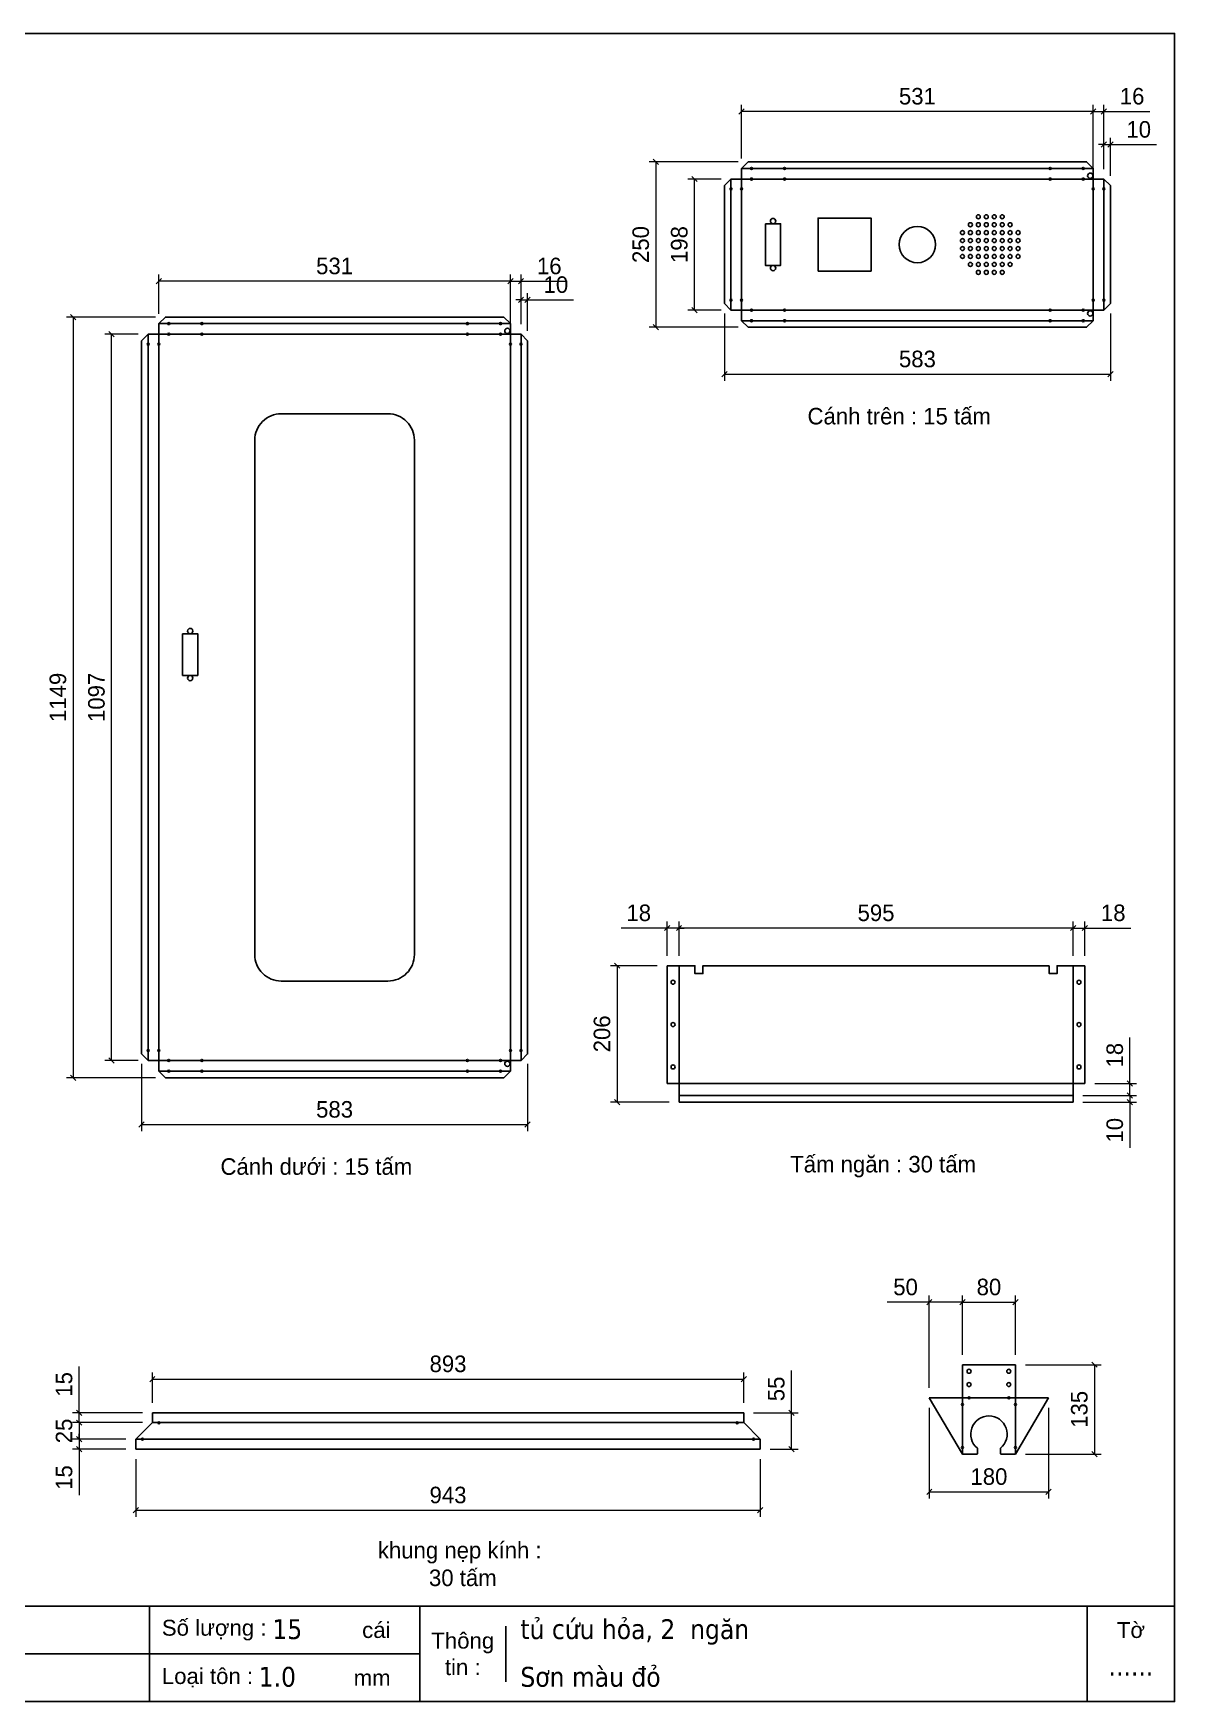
# Model space of a CAD drawing. Header units: millimetres. Extents: x 0 to 3564, y 0 to 2520.
# Drawn here: x 1841 to 3564, y 0 to 2520 of the extents above; entities that cross this region are included whole.
import ezdxf
from ezdxf.enums import TextEntityAlignment as Align

# ---------------------------------------------------------------- set-up
doc = ezdxf.new("R2010")
doc.units = ezdxf.units.MM
doc.layers.add('CNC', color=7, linetype='Continuous')
doc.layers.add('DIM', color=253, linetype='Continuous')
doc.styles.add('Arial', font='arial.ttf')
doc.styles.add('Tahoma (Input Text)', font='tahoma.ttf')
doc.dimstyles.new('Dim-25', dxfattribs={"dimtxt": 25, "dimasz": 8, "dimexe": 10, "dimexo": 15, "dimgap": 10, "dimtad": 1, "dimdec": 0, "dimtxsty": 'Standard', "dimblk": 'OBLIQUE', "dimcen": 10, "dimclrd": 5, "dimclre": 5, "dimclrt": 3, "dimazin": 3, "dimtfac": 1, "dimtdec": 0, "dimtmove": 0, "dimatfit": 3, "dimldrblk": 'OBLIQUE', "dimlwd": 9, "dimlwe": 9})

# ---------------------------------------------------------------- blocks, each defined once
blk = doc.blocks.new('*D34')
at = {"color": 0, "linetype": 'ByBlock', "lineweight": -2}
for p, q in [((2008, 875.7), (2000, 867.7)), ((2583, 867.7), (2591, 875.7))]:
    blk.add_line(p, q, dxfattribs=at)
at = {"layer": 'Defpoints', "color": 0, "transparency": 16777216}
for p in [(2004, 978.5), (2587, 978.5), (2587, 871.7)]:
    blk.add_point(p, dxfattribs=at)
at = {"layer": 'DIM', "color": 5, "lineweight": 9, "transparency": 16777216}
for p, q in [((2004, 963.5), (2004, 861.7)), ((2587, 963.5), (2587, 861.7)), ((2004, 871.7), (2587, 871.7))]:
    blk.add_line(p, q, dxfattribs=at)
at = {"layer": 'DIM', "color": 3, "transparency": 16777216, "insert": (2295.5, 894.5), "char_height": 25, "attachment_point": 5}
blk.add_mtext('583', dxfattribs=at)
blk = doc.blocks.new('_Oblique')
at = {"color": 0, "linetype": 'ByBlock', "lineweight": -2}
blk.add_line((-0.5, -0.5), (0.5, 0.5), dxfattribs=at)
blk = doc.blocks.new('f3daunguoc')
at = {"layer": 'CNC', "color": 2, "lineweight": -3}
blk.add_circle((0, 0), 1.5, dxfattribs=at)
blk = doc.blocks.new('*D35')
at = {"color": 0, "linetype": 'ByBlock', "lineweight": -2}
for p, q in [((2573, 2113.6), (2581, 2121.6)), ((2591, 2121.6), (2583, 2113.6))]:
    blk.add_line(p, q, dxfattribs=at)
at = {"layer": 'Defpoints', "color": 0, "transparency": 16777216}
for p in [(2587, 2117.6), (2577, 2065.5), (2587, 2055.5)]:
    blk.add_point(p, dxfattribs=at)
at = {"layer": 'DIM', "color": 5, "lineweight": 9, "transparency": 16777216}
for p, q in [((2577, 2117.6), (2569, 2117.6)), ((2577, 2080.5), (2577, 2127.6)), ((2577, 2117.6), (2587, 2117.6)), ((2587, 2070.5), (2587, 2127.6)), ((2587, 2117.6), (2656.4, 2117.6))]:
    blk.add_line(p, q, dxfattribs=at)
at = {"layer": 'DIM', "color": 3, "transparency": 16777216, "insert": (2629.7, 2140.3), "char_height": 25, "attachment_point": 5}
blk.add_mtext('10', dxfattribs=at)
blk = doc.blocks.new('*D36')
at = {"color": 0, "linetype": 'ByBlock', "lineweight": -2}
for p, q in [((2557, 2141.7), (2565, 2149.7)), ((2581, 2149.7), (2573, 2141.7))]:
    blk.add_line(p, q, dxfattribs=at)
at = {"layer": 'Defpoints', "color": 0, "transparency": 16777216}
for p in [(2577, 2145.7), (2561, 2065.5), (2577, 2065.5)]:
    blk.add_point(p, dxfattribs=at)
at = {"layer": 'DIM', "color": 5, "lineweight": 9, "transparency": 16777216}
for p, q in [((2561, 2145.7), (2553, 2145.7)), ((2561, 2080.5), (2561, 2155.7)), ((2561, 2145.7), (2577, 2145.7)), ((2577, 2080.5), (2577, 2155.7)), ((2577, 2145.7), (2646.5, 2145.7))]:
    blk.add_line(p, q, dxfattribs=at)
at = {"layer": 'DIM', "color": 3, "transparency": 16777216, "insert": (2619.7, 2168.5), "char_height": 25, "attachment_point": 5}
blk.add_mtext('16', dxfattribs=at)
blk = doc.blocks.new('*D37')
at = {"color": 0, "linetype": 'ByBlock', "lineweight": -2}
for p, q in [((2034, 2149.7), (2026, 2141.7)), ((2557, 2141.7), (2565, 2149.7))]:
    blk.add_line(p, q, dxfattribs=at)
at = {"layer": 'Defpoints', "color": 0, "transparency": 16777216}
for p in [(2030, 2145.7), (2030, 2081.5), (2561, 2081.5)]:
    blk.add_point(p, dxfattribs=at)
at = {"layer": 'DIM', "color": 5, "lineweight": 9, "transparency": 16777216}
for p, q in [((2030, 2096.5), (2030, 2155.7)), ((2561, 2145.7), (2030, 2145.7)), ((2561, 2096.5), (2561, 2155.7))]:
    blk.add_line(p, q, dxfattribs=at)
at = {"layer": 'DIM', "color": 3, "transparency": 16777216, "insert": (2295.5, 2168.5), "char_height": 25, "attachment_point": 5}
blk.add_mtext('531', dxfattribs=at)
blk = doc.blocks.new('*D38')
at = {"color": 0, "linetype": 'ByBlock', "lineweight": -2}
for p, q in [((1904.6, 2087.5), (1896.6, 2095.5)), ((1896.6, 946.5), (1904.6, 938.5))]:
    blk.add_line(p, q, dxfattribs=at)
at = {"layer": 'Defpoints', "color": 0, "transparency": 16777216}
for p in [(2040, 2091.5), (1900.6, 942.5), (2040, 942.5)]:
    blk.add_point(p, dxfattribs=at)
at = {"layer": 'DIM', "color": 5, "lineweight": 9, "transparency": 16777216}
for p, q in [((2025, 2091.5), (1890.6, 2091.5)), ((1900.6, 2091.5), (1900.6, 942.5)), ((2025, 942.5), (1890.6, 942.5))]:
    blk.add_line(p, q, dxfattribs=at)
at = {"layer": 'DIM', "color": 3, "transparency": 16777216, "insert": (1877.8, 1517), "char_height": 25, "attachment_point": 5, "rotation": 90}
blk.add_mtext('1149', dxfattribs=at)
blk = doc.blocks.new('*D39')
at = {"color": 0, "linetype": 'ByBlock', "lineweight": -2}
for p, q in [((1962.8, 2061.5), (1954.8, 2069.5)), ((1954.8, 972.5), (1962.8, 964.5))]:
    blk.add_line(p, q, dxfattribs=at)
at = {"layer": 'Defpoints', "color": 0, "transparency": 16777216}
for p in [(1958.8, 2065.5), (2014, 2065.5), (2014, 968.5)]:
    blk.add_point(p, dxfattribs=at)
at = {"layer": 'DIM', "color": 5, "lineweight": 9, "transparency": 16777216}
for p, q in [((1999, 2065.5), (1948.8, 2065.5)), ((1958.8, 968.5), (1958.8, 2065.5)), ((1999, 968.5), (1948.8, 968.5))]:
    blk.add_line(p, q, dxfattribs=at)
at = {"layer": 'DIM', "color": 3, "transparency": 16777216, "insert": (1936, 1517), "char_height": 25, "attachment_point": 5, "rotation": 90}
blk.add_mtext('1097', dxfattribs=at)
blk = doc.blocks.new('*D40')
at = {"color": 0, "linetype": 'ByBlock', "lineweight": -2}
for p, q in [((2888.1, 2009.2), (2880.1, 2001.2)), ((3463.1, 2001.2), (3471.1, 2009.2))]:
    blk.add_line(p, q, dxfattribs=at)
at = {"layer": 'Defpoints', "color": 0, "transparency": 16777216}
for p in [(2884.1, 2112), (3467.1, 2112), (3467.1, 2005.2)]:
    blk.add_point(p, dxfattribs=at)
at = {"layer": 'DIM', "color": 5, "lineweight": 9, "transparency": 16777216}
for p, q in [((2884.1, 2097), (2884.1, 1995.2)), ((3467.1, 2097), (3467.1, 1995.2)), ((2884.1, 2005.2), (3467.1, 2005.2))]:
    blk.add_line(p, q, dxfattribs=at)
at = {"layer": 'DIM', "color": 3, "transparency": 16777216, "insert": (3175.6, 2028), "char_height": 25, "attachment_point": 5}
blk.add_mtext('583', dxfattribs=at)
blk = doc.blocks.new('*D41')
at = {"color": 0, "linetype": 'ByBlock', "lineweight": -2}
for p, q in [((3453.1, 2348.1), (3461.1, 2356.1)), ((3471.1, 2356.1), (3463.1, 2348.1))]:
    blk.add_line(p, q, dxfattribs=at)
at = {"layer": 'Defpoints', "color": 0, "transparency": 16777216}
for p in [(3467.1, 2352.1), (3457.1, 2300), (3467.1, 2290)]:
    blk.add_point(p, dxfattribs=at)
at = {"layer": 'DIM', "color": 5, "lineweight": 9, "transparency": 16777216}
for p, q in [((3457.1, 2352.1), (3449.1, 2352.1)), ((3457.1, 2315), (3457.1, 2362.1)), ((3457.1, 2352.1), (3467.1, 2352.1)), ((3467.1, 2305), (3467.1, 2362.1)), ((3467.1, 2352.1), (3536.5, 2352.1))]:
    blk.add_line(p, q, dxfattribs=at)
at = {"layer": 'DIM', "color": 3, "transparency": 16777216, "insert": (3509.8, 2374.8), "char_height": 25, "attachment_point": 5}
blk.add_mtext('10', dxfattribs=at)
blk = doc.blocks.new('*D42')
at = {"color": 0, "linetype": 'ByBlock', "lineweight": -2}
for p, q in [((3437.1, 2398.1), (3445.1, 2406.1)), ((3461.1, 2406.1), (3453.1, 2398.1))]:
    blk.add_line(p, q, dxfattribs=at)
at = {"layer": 'Defpoints', "color": 0, "transparency": 16777216}
for p in [(3457.1, 2402.1), (3441.1, 2300), (3457.1, 2300)]:
    blk.add_point(p, dxfattribs=at)
at = {"layer": 'DIM', "color": 5, "lineweight": 9, "transparency": 16777216}
for p, q in [((3441.1, 2402.1), (3433.1, 2402.1)), ((3441.1, 2315), (3441.1, 2412.1)), ((3441.1, 2402.1), (3457.1, 2402.1)), ((3457.1, 2315), (3457.1, 2412.1)), ((3457.1, 2402.1), (3526.5, 2402.1))]:
    blk.add_line(p, q, dxfattribs=at)
at = {"layer": 'DIM', "color": 3, "transparency": 16777216, "insert": (3499.8, 2424.9), "char_height": 25, "attachment_point": 5}
blk.add_mtext('16', dxfattribs=at)
blk = doc.blocks.new('*D43')
at = {"color": 0, "linetype": 'ByBlock', "lineweight": -2}
for p, q in [((2914.1, 2406.1), (2906.1, 2398.1)), ((3437.1, 2398.1), (3445.1, 2406.1))]:
    blk.add_line(p, q, dxfattribs=at)
at = {"layer": 'Defpoints', "color": 0, "transparency": 16777216}
for p in [(2910.1, 2402.1), (2910.1, 2316), (3441.1, 2316)]:
    blk.add_point(p, dxfattribs=at)
at = {"layer": 'DIM', "color": 5, "lineweight": 9, "transparency": 16777216}
for p, q in [((2910.1, 2331), (2910.1, 2412.1)), ((3441.1, 2402.1), (2910.1, 2402.1)), ((3441.1, 2331), (3441.1, 2412.1))]:
    blk.add_line(p, q, dxfattribs=at)
at = {"layer": 'DIM', "color": 3, "transparency": 16777216, "insert": (3175.6, 2424.9), "char_height": 25, "attachment_point": 5}
blk.add_mtext('531', dxfattribs=at)
blk = doc.blocks.new('*D44')
at = {"color": 0, "linetype": 'ByBlock', "lineweight": -2}
for p, q in [((2784.7, 2322), (2776.7, 2330)), ((2776.7, 2080), (2784.7, 2072))]:
    blk.add_line(p, q, dxfattribs=at)
at = {"layer": 'Defpoints', "color": 0, "transparency": 16777216}
for p in [(2920.1, 2326), (2780.7, 2076), (2920.1, 2076)]:
    blk.add_point(p, dxfattribs=at)
at = {"layer": 'DIM', "color": 5, "lineweight": 9, "transparency": 16777216}
for p, q in [((2905.1, 2326), (2770.7, 2326)), ((2780.7, 2326), (2780.7, 2076)), ((2905.1, 2076), (2770.7, 2076))]:
    blk.add_line(p, q, dxfattribs=at)
at = {"layer": 'DIM', "color": 3, "transparency": 16777216, "insert": (2757.9, 2201), "char_height": 25, "attachment_point": 5, "rotation": 90}
blk.add_mtext('250', dxfattribs=at)
blk = doc.blocks.new('*D45')
at = {"color": 0, "linetype": 'ByBlock', "lineweight": -2}
for p, q in [((2842.8, 2296), (2834.8, 2304)), ((2834.8, 2106), (2842.8, 2098))]:
    blk.add_line(p, q, dxfattribs=at)
at = {"layer": 'Defpoints', "color": 0, "transparency": 16777216}
for p in [(2838.8, 2300), (2894.1, 2300), (2894.1, 2102)]:
    blk.add_point(p, dxfattribs=at)
at = {"layer": 'DIM', "color": 5, "lineweight": 9, "transparency": 16777216}
for p, q in [((2879.1, 2300), (2828.8, 2300)), ((2838.8, 2102), (2838.8, 2300)), ((2879.1, 2102), (2828.8, 2102))]:
    blk.add_line(p, q, dxfattribs=at)
at = {"layer": 'DIM', "color": 3, "transparency": 16777216, "insert": (2816.1, 2201), "char_height": 25, "attachment_point": 5, "rotation": 90}
blk.add_mtext('198', dxfattribs=at)
blk = doc.blocks.new('*D49')
at = {"color": 0, "linetype": 'ByBlock', "lineweight": -2}
for p, q in [((1905.9, 400.4), (1913.9, 392.4)), ((1913.9, 377.4), (1905.9, 385.4))]:
    blk.add_line(p, q, dxfattribs=at)
at = {"layer": 'Defpoints', "color": 0, "transparency": 16777216}
for p in [(1909.9, 381.4), (1995.3, 396.4), (1995.3, 381.4)]:
    blk.add_point(p, dxfattribs=at)
at = {"layer": 'DIM', "color": 5, "lineweight": 9, "transparency": 16777216}
for p, q in [((1909.9, 396.4), (1909.9, 404.4)), ((1980.3, 396.4), (1899.9, 396.4)), ((1980.3, 381.4), (1899.9, 381.4)), ((1909.9, 396.4), (1909.9, 381.4)), ((1909.9, 381.4), (1909.9, 311.7))]:
    blk.add_line(p, q, dxfattribs=at)
at = {"layer": 'DIM', "color": 3, "transparency": 16777216, "insert": (1887.1, 338.5), "char_height": 25, "attachment_point": 5, "rotation": 90}
blk.add_mtext('15', dxfattribs=at)
blk = doc.blocks.new('*D50')
at = {"color": 0, "linetype": 'ByBlock', "lineweight": -2}
for p, q in [((1913.9, 417.4), (1905.9, 425.4)), ((1905.9, 400.4), (1913.9, 392.4))]:
    blk.add_line(p, q, dxfattribs=at)
at = {"layer": 'Defpoints', "color": 0, "transparency": 16777216}
for p in [(2020.3, 421.4), (1909.9, 396.4), (1995.3, 396.4)]:
    blk.add_point(p, dxfattribs=at)
at = {"layer": 'DIM', "color": 5, "lineweight": 9, "transparency": 16777216}
for p, q in [((2005.3, 421.4), (1899.9, 421.4)), ((1909.9, 421.4), (1909.9, 396.4)), ((1980.3, 396.4), (1899.9, 396.4))]:
    blk.add_line(p, q, dxfattribs=at)
at = {"layer": 'DIM', "color": 3, "transparency": 16777216, "insert": (1887.1, 408.9), "char_height": 25, "attachment_point": 5, "rotation": 90}
blk.add_mtext('25', dxfattribs=at)
blk = doc.blocks.new('*D51')
at = {"color": 0, "linetype": 'ByBlock', "lineweight": -2}
for p, q in [((1905.9, 440.4), (1913.9, 432.4)), ((1913.9, 417.4), (1905.9, 425.4))]:
    blk.add_line(p, q, dxfattribs=at)
at = {"layer": 'Defpoints', "color": 0, "transparency": 16777216}
for p in [(1909.9, 436.4), (2020.3, 436.4), (2020.3, 421.4)]:
    blk.add_point(p, dxfattribs=at)
at = {"layer": 'DIM', "color": 5, "lineweight": 9, "transparency": 16777216}
for p, q in [((1909.9, 436.4), (1909.9, 506)), ((2005.3, 436.4), (1899.9, 436.4)), ((1909.9, 421.4), (1909.9, 436.4)), ((2005.3, 421.4), (1899.9, 421.4)), ((1909.9, 421.4), (1909.9, 413.4))]:
    blk.add_line(p, q, dxfattribs=at)
at = {"layer": 'DIM', "color": 3, "transparency": 16777216, "insert": (1887.1, 479.2), "char_height": 25, "attachment_point": 5, "rotation": 90}
blk.add_mtext('15', dxfattribs=at)
blk = doc.blocks.new('*D52')
at = {"color": 0, "linetype": 'ByBlock', "lineweight": -2}
for p, q in [((1999.3, 293.2), (1991.3, 285.2)), ((2934.3, 285.2), (2942.3, 293.2))]:
    blk.add_line(p, q, dxfattribs=at)
at = {"layer": 'Defpoints', "color": 0, "transparency": 16777216}
for p in [(1995.3, 381.4), (2938.3, 381.4), (2938.3, 289.2)]:
    blk.add_point(p, dxfattribs=at)
at = {"layer": 'DIM', "color": 5, "lineweight": 9, "transparency": 16777216}
for p, q in [((1995.3, 366.4), (1995.3, 279.2)), ((2938.3, 366.4), (2938.3, 279.2)), ((1995.3, 289.2), (2938.3, 289.2))]:
    blk.add_line(p, q, dxfattribs=at)
at = {"layer": 'DIM', "color": 3, "transparency": 16777216, "insert": (2466.8, 312), "char_height": 25, "attachment_point": 5}
blk.add_mtext('943', dxfattribs=at)
blk = doc.blocks.new('*D54')
at = {"color": 0, "linetype": 'ByBlock', "lineweight": -2}
for p, q in [((2989.3, 432.4), (2981.3, 440.4)), ((2981.3, 385.4), (2989.3, 377.4))]:
    blk.add_line(p, q, dxfattribs=at)
at = {"layer": 'Defpoints', "color": 0, "transparency": 16777216}
for p in [(2913.3, 436.4), (2985.3, 436.4), (2938.3, 381.4)]:
    blk.add_point(p, dxfattribs=at)
at = {"layer": 'DIM', "color": 5, "lineweight": 9, "transparency": 16777216}
for p, q in [((2985.3, 436.4), (2985.3, 500.4)), ((2928.3, 436.4), (2995.3, 436.4)), ((2985.3, 381.4), (2985.3, 436.4)), ((2953.3, 381.4), (2995.3, 381.4))]:
    blk.add_line(p, q, dxfattribs=at)
at = {"layer": 'DIM', "color": 3, "transparency": 16777216, "insert": (2962.5, 472.4), "char_height": 25, "attachment_point": 5, "rotation": 90}
blk.add_mtext('55', dxfattribs=at)
blk = doc.blocks.new('*D60')
at = {"color": 0, "linetype": 'ByBlock', "lineweight": -2}
for p, q in [((3247.6, 607.5), (3239.6, 599.5)), ((3319.6, 599.5), (3327.6, 607.5))]:
    blk.add_line(p, q, dxfattribs=at)
at = {"layer": 'Defpoints', "color": 0, "transparency": 16777216}
for p in [(3323.6, 603.5), (3243.6, 509), (3323.6, 509)]:
    blk.add_point(p, dxfattribs=at)
at = {"layer": 'DIM', "color": 5, "lineweight": 9, "transparency": 16777216}
for p, q in [((3243.6, 524), (3243.6, 613.5)), ((3323.6, 524), (3323.6, 613.5)), ((3243.6, 603.5), (3323.6, 603.5))]:
    blk.add_line(p, q, dxfattribs=at)
at = {"layer": 'DIM', "color": 3, "transparency": 16777216, "insert": (3283.6, 626.2), "char_height": 25, "attachment_point": 5}
blk.add_mtext('80', dxfattribs=at)
blk = doc.blocks.new('*D61')
at = {"color": 0, "linetype": 'ByBlock', "lineweight": -2}
for p, q in [((3446.9, 505), (3438.9, 513)), ((3438.9, 378), (3446.9, 370))]:
    blk.add_line(p, q, dxfattribs=at)
at = {"layer": 'Defpoints', "color": 0, "transparency": 16777216}
for p in [(3323.6, 509), (3323.6, 374), (3442.9, 374)]:
    blk.add_point(p, dxfattribs=at)
at = {"layer": 'DIM', "color": 5, "lineweight": 9, "transparency": 16777216}
for p, q in [((3338.6, 509), (3452.9, 509)), ((3442.9, 509), (3442.9, 374)), ((3338.6, 374), (3452.9, 374))]:
    blk.add_line(p, q, dxfattribs=at)
at = {"layer": 'DIM', "color": 3, "transparency": 16777216, "insert": (3420.2, 441.5), "char_height": 25, "attachment_point": 5, "rotation": 90}
blk.add_mtext('135', dxfattribs=at)
blk = doc.blocks.new('*D62')
at = {"color": 0, "linetype": 'ByBlock', "lineweight": -2}
for p, q in [((3197.6, 607.5), (3189.6, 599.5)), ((3239.6, 599.5), (3247.6, 607.5))]:
    blk.add_line(p, q, dxfattribs=at)
at = {"layer": 'Defpoints', "color": 0, "transparency": 16777216}
for p in [(3193.6, 603.5), (3243.6, 509), (3193.6, 459)]:
    blk.add_point(p, dxfattribs=at)
at = {"layer": 'DIM', "color": 5, "lineweight": 9, "transparency": 16777216}
for p, q in [((3193.6, 474), (3193.6, 613.5)), ((3243.6, 524), (3243.6, 613.5)), ((3193.6, 603.5), (3129.9, 603.5)), ((3243.6, 603.5), (3193.6, 603.5))]:
    blk.add_line(p, q, dxfattribs=at)
at = {"layer": 'DIM', "color": 3, "transparency": 16777216, "insert": (3157.7, 626.2), "char_height": 25, "attachment_point": 5}
blk.add_mtext('50', dxfattribs=at)
blk = doc.blocks.new('*D63')
at = {"color": 0, "linetype": 'ByBlock', "lineweight": -2}
for p, q in [((3197.6, 321), (3189.6, 313)), ((3369.6, 313), (3377.6, 321))]:
    blk.add_line(p, q, dxfattribs=at)
at = {"layer": 'Defpoints', "color": 0, "transparency": 16777216}
for p in [(3193.6, 459), (3373.6, 459), (3373.6, 317)]:
    blk.add_point(p, dxfattribs=at)
at = {"layer": 'DIM', "color": 5, "lineweight": 9, "transparency": 16777216}
for p, q in [((3193.6, 444), (3193.6, 307)), ((3373.6, 444), (3373.6, 307)), ((3193.6, 317), (3373.6, 317))]:
    blk.add_line(p, q, dxfattribs=at)
at = {"layer": 'DIM', "color": 3, "transparency": 16777216, "insert": (3283.6, 339.8), "char_height": 25, "attachment_point": 5}
blk.add_mtext('180', dxfattribs=at)
blk = doc.blocks.new('*D64')
at = {"color": 0, "linetype": 'ByBlock', "lineweight": -2}
for p, q in [((3406.6, 1164.6), (3414.6, 1172.6)), ((3432.6, 1172.6), (3424.6, 1164.6))]:
    blk.add_line(p, q, dxfattribs=at)
at = {"layer": 'Defpoints', "color": 0, "transparency": 16777216}
for p in [(3428.6, 1168.6), (3410.6, 1111.7), (3428.6, 1111.7)]:
    blk.add_point(p, dxfattribs=at)
at = {"layer": 'DIM', "color": 5, "lineweight": 9, "transparency": 16777216}
for p, q in [((3410.6, 1168.6), (3402.6, 1168.6)), ((3410.6, 1126.7), (3410.6, 1178.6)), ((3410.6, 1168.6), (3428.6, 1168.6)), ((3428.6, 1126.7), (3428.6, 1178.6)), ((3428.6, 1168.6), (3498.1, 1168.6))]:
    blk.add_line(p, q, dxfattribs=at)
at = {"layer": 'DIM', "color": 3, "transparency": 16777216, "insert": (3471.3, 1191.4), "char_height": 25, "attachment_point": 5}
blk.add_mtext('18', dxfattribs=at)
blk = doc.blocks.new('*D65')
at = {"color": 0, "linetype": 'ByBlock', "lineweight": -2}
for p, q in [((2819.6, 1172.6), (2811.6, 1164.6)), ((3406.6, 1164.6), (3414.6, 1172.6))]:
    blk.add_line(p, q, dxfattribs=at)
at = {"layer": 'Defpoints', "color": 0, "transparency": 16777216}
for p in [(2815.6, 1168.6), (2815.6, 1111.7), (3410.6, 1111.7)]:
    blk.add_point(p, dxfattribs=at)
at = {"layer": 'DIM', "color": 5, "lineweight": 9, "transparency": 16777216}
for p, q in [((2815.6, 1126.7), (2815.6, 1178.6)), ((3410.6, 1168.6), (2815.6, 1168.6)), ((3410.6, 1126.7), (3410.6, 1178.6))]:
    blk.add_line(p, q, dxfattribs=at)
at = {"layer": 'DIM', "color": 3, "transparency": 16777216, "insert": (3113.1, 1191.4), "char_height": 25, "attachment_point": 5}
blk.add_mtext('595', dxfattribs=at)
blk = doc.blocks.new('*D66')
at = {"color": 0, "linetype": 'ByBlock', "lineweight": -2}
for p, q in [((2793.6, 1164.6), (2801.6, 1172.6)), ((2819.6, 1172.6), (2811.6, 1164.6))]:
    blk.add_line(p, q, dxfattribs=at)
at = {"layer": 'Defpoints', "color": 0, "transparency": 16777216}
for p in [(2797.6, 1168.6), (2797.6, 1111.7), (2815.6, 1111.7)]:
    blk.add_point(p, dxfattribs=at)
at = {"layer": 'DIM', "color": 5, "lineweight": 9, "transparency": 16777216}
for p, q in [((2797.6, 1168.6), (2728.1, 1168.6)), ((2797.6, 1126.7), (2797.6, 1178.6)), ((2815.6, 1168.6), (2797.6, 1168.6)), ((2815.6, 1126.7), (2815.6, 1178.6)), ((2815.6, 1168.6), (2823.6, 1168.6))]:
    blk.add_line(p, q, dxfattribs=at)
at = {"layer": 'DIM', "color": 3, "transparency": 16777216, "insert": (2754.8, 1191.4), "char_height": 25, "attachment_point": 5}
blk.add_mtext('18', dxfattribs=at)
blk = doc.blocks.new('*D67')
at = {"color": 0, "linetype": 'ByBlock', "lineweight": -2}
for p, q in [((2726.2, 1107.7), (2718.2, 1115.7)), ((2718.2, 909.7), (2726.2, 901.7))]:
    blk.add_line(p, q, dxfattribs=at)
at = {"layer": 'Defpoints', "color": 0, "transparency": 16777216}
for p in [(2797.6, 1111.7), (2722.2, 905.7), (2815.6, 905.7)]:
    blk.add_point(p, dxfattribs=at)
at = {"layer": 'DIM', "color": 5, "lineweight": 9, "transparency": 16777216}
for p, q in [((2782.6, 1111.7), (2712.2, 1111.7)), ((2722.2, 1111.7), (2722.2, 905.7)), ((2800.6, 905.7), (2712.2, 905.7))]:
    blk.add_line(p, q, dxfattribs=at)
at = {"layer": 'DIM', "color": 3, "transparency": 16777216, "insert": (2699.4, 1008.7), "char_height": 25, "attachment_point": 5, "rotation": 90}
blk.add_mtext('206', dxfattribs=at)
blk = doc.blocks.new('*D68')
at = {"color": 0, "linetype": 'ByBlock', "lineweight": -2}
for p, q in [((3492.4, 919.7), (3500.4, 911.7)), ((3500.4, 901.7), (3492.4, 909.7))]:
    blk.add_line(p, q, dxfattribs=at)
at = {"layer": 'Defpoints', "color": 0, "transparency": 16777216}
for p in [(3410.6, 915.7), (3410.6, 905.7), (3496.4, 905.7)]:
    blk.add_point(p, dxfattribs=at)
at = {"layer": 'DIM', "color": 5, "lineweight": 9, "transparency": 16777216}
for p, q in [((3425.6, 915.7), (3506.4, 915.7)), ((3496.4, 915.7), (3496.4, 923.7)), ((3496.4, 915.7), (3496.4, 905.7)), ((3425.6, 905.7), (3506.4, 905.7)), ((3496.4, 905.7), (3496.4, 836.4))]:
    blk.add_line(p, q, dxfattribs=at)
at = {"layer": 'DIM', "color": 3, "transparency": 16777216, "insert": (3473.7, 863.1), "char_height": 25, "attachment_point": 5, "rotation": 90}
blk.add_mtext('10', dxfattribs=at)
blk = doc.blocks.new('*D69')
at = {"color": 0, "linetype": 'ByBlock', "lineweight": -2}
for p, q in [((3492.4, 937.7), (3500.4, 929.7)), ((3500.4, 911.7), (3492.4, 919.7))]:
    blk.add_line(p, q, dxfattribs=at)
at = {"layer": 'Defpoints', "color": 0, "transparency": 16777216}
for p in [(3428.6, 933.7), (3496.4, 933.7), (3410.6, 915.7)]:
    blk.add_point(p, dxfattribs=at)
at = {"layer": 'DIM', "color": 5, "lineweight": 9, "transparency": 16777216}
for p, q in [((3496.4, 933.7), (3496.4, 1003.3)), ((3443.6, 933.7), (3506.4, 933.7)), ((3496.4, 915.7), (3496.4, 933.7)), ((3425.6, 915.7), (3506.4, 915.7)), ((3496.4, 915.7), (3496.4, 907.7))]:
    blk.add_line(p, q, dxfattribs=at)
at = {"layer": 'DIM', "color": 3, "transparency": 16777216, "insert": (3473.7, 976.5), "char_height": 25, "attachment_point": 5, "rotation": 90}
blk.add_mtext('18', dxfattribs=at)
blk = doc.blocks.new('khungtenAsean2')
at = {"color": 7}
for p, q in [((2970, -1980), (0, -1980)), ((1680, -1980), (1680, -2100)), ((2020, -1980), (2020, -2100)), ((2860, -1980), (2860, -2100)), ((2128.3, -2005), (2128.3, -2075)), ((2020, -2040), (0, -2040))]:
    blk.add_line(p, q, dxfattribs=at)
blk.add_lwpolyline([(0, 0), (2970, 0), (2970, -2100), (0, -2100)], close=True, dxfattribs=at)
at = {"color": 2, "char_height": 20, "style": 'Arial'}
for s, insert, width, attachment_point in [('  Số lượng :', (1680, -2010), 917.634, 4), ('cái', (1947.6, -2010), 917.634, 4), ('Thông\\Ptin :', (2074.2, -2040), 108.311, 5), ('Tờ', (2915, -2010), 110, 5), ('  Loại tôn :', (1680, -2070), 917.634, 4), ('mm', (1936.9, -2070), 917.634, 4)]:
    blk.add_mtext(s, dxfattribs=dict(at, insert=insert, width=width, attachment_point=attachment_point))
at = {"color": 1, "style": 'Tahoma (Input Text)', "flags": 8}
for tag, p in [('#03', (506.6, -2019.3)), ('#01', (137.1, -2021.3)), ('#05', (1106.6, -2021.3)), ('#07', (1834.7, -2021.3)), ('#09', (2146.7, -2021.3)), ('#02', (98.5, -2081.3)), ('#04', (486.1, -2081.3)), ('#06', (1065.3, -2081.3)), ('#08', (1817.4, -2081.3)), ('#10', (2146.7, -2081.3))]:
    blk.add_attdef(tag, p, '', height=25, dxfattribs=at)
blk.add_attdef('#11', text='', height=25, dxfattribs=at).set_placement((2915, -2067.3), align=Align.CENTER)
blk = doc.blocks.new('*D71')
at = {"color": 0, "linetype": 'ByBlock', "lineweight": -2}
for p, q in [((2024.3, 491.3), (2016.3, 483.3)), ((2909.3, 483.3), (2917.3, 491.3))]:
    blk.add_line(p, q, dxfattribs=at)
at = {"layer": 'Defpoints', "color": 0, "transparency": 16777216}
for p in [(2913.3, 487.3), (2020.3, 436.4), (2913.3, 436.4)]:
    blk.add_point(p, dxfattribs=at)
at = {"layer": 'DIM', "color": 5, "lineweight": 9, "transparency": 16777216}
for p, q in [((2020.3, 451.4), (2020.3, 497.3)), ((2020.3, 487.3), (2913.3, 487.3)), ((2913.3, 451.4), (2913.3, 497.3))]:
    blk.add_line(p, q, dxfattribs=at)
at = {"layer": 'DIM', "color": 3, "transparency": 16777216, "insert": (2466.8, 510.1), "char_height": 25, "attachment_point": 5}
blk.add_mtext('893', dxfattribs=at)

msp = doc.modelspace()

# ---------------------------------------------------------------- linework, layer by layer
at = {"color": 7}
for p, q in [((2797.6, 1111.7), (2797.6, 933.7)), ((2797.6, 1111.7), (2815.6, 1111.7)), ((3410.6, 1111.7), (3410.6, 933.7)), ((3410.6, 1111.7), (3428.6, 1111.7)), ((3428.6, 1111.7), (3428.6, 933.7)), ((2797.6, 933.7), (2815.6, 933.7)), ((2815.6, 933.7), (2815.6, 905.7)), ((3410.6, 933.7), (3410.6, 905.7)), ((3410.6, 933.7), (3428.6, 933.7)), ((2815.6, 915.7), (3410.6, 915.7)), ((2815.6, 905.7), (3410.6, 905.7)), ((3243.6, 509), (3323.6, 509)), ((3193.6, 459), (3243.6, 374)), ((3373.6, 459), (3323.6, 374)), ((2020.3, 421.4), (2020.3, 436.4)), ((2913.3, 421.4), (2913.3, 436.4)), ((1995.3, 396.4), (2020.3, 421.4)), ((2913.3, 421.4), (2938.3, 396.4)), ((1995.3, 396.4), (1995.3, 381.4)), ((2938.3, 396.4), (2938.3, 381.4))]:
    msp.add_line(p, q, dxfattribs=at)
for points in [[(3467.1, 2290), (3467.1, 2112), (3457.1, 2102), (3441.1, 2102), (3441.1, 2086), (3431.1, 2076), (2920.1, 2076), (2910.1, 2086), (2910.1, 2102), (2894.1, 2102), (2884.1, 2112), (2884.1, 2290), (2894.1, 2300), (2910.1, 2300), (2910.1, 2316), (2920.1, 2326), (3431.1, 2326), (3441.1, 2316), (3441.1, 2300), (3457.1, 2300), (3467.1, 2290), (3467.1, 2210)], [(2894.1, 2102), (2894.1, 2300)], [(2910.1, 2316), (3441.1, 2316)], [(3441.1, 2290), (3441.1, 2102), (2910.1, 2102), (2910.1, 2300), (3441.1, 2300), (3441.1, 2210)], [(3457.1, 2300), (3457.1, 2210)], [(3457.1, 2290), (3457.1, 2102)], [(2587, 2055.5), (2587, 978.5), (2577, 968.5), (2561, 968.5), (2561, 952.5), (2551, 942.5), (2040, 942.5), (2030, 952.5), (2030, 968.5), (2014, 968.5), (2004, 978.5), (2004, 2055.5), (2014, 2065.5), (2030, 2065.5), (2030, 2081.5), (2040, 2091.5), (2551, 2091.5), (2561, 2081.5), (2561, 2065.5), (2577, 2065.5), (2587, 2055.5), (2587, 1975.5)], [(2030, 2081.5), (2561, 2081.5)], [(3441.1, 2086), (2910.1, 2086)], [(2014, 968.5), (2014, 2065.5)], [(2561, 2055.5), (2561, 968.5), (2030, 968.5), (2030, 2065.5), (2561, 2065.5), (2561, 1975.5)], [(2577, 2065.5), (2577, 1975.5)], [(2577, 2055.5), (2577, 968.5)], [(2561, 952.5), (2030, 952.5)], [(3243.6, 509), (3243.6, 459), (3193.6, 459)], [(3323.6, 509), (3323.6, 459), (3373.6, 459)], [(2020.3, 436.4), (2913.3, 436.4)], [(2020.3, 421.4), (2913.3, 421.4)], [(1995.3, 396.4), (2938.3, 396.4)], [(1995.3, 381.4), (2938.3, 381.4)]]:
    msp.add_lwpolyline(points, dxfattribs=at)
at = {"color": 2}
for points in [[(2946.1, 2232.5), (2969.1, 2232.5), (2969.1, 2169.5), (2946.1, 2169.5)], [(3025.6, 2161), (3105.6, 2161), (3105.6, 2241), (3025.6, 2241)], [(2066, 1613.2), (2089, 1613.2), (2089, 1550.2), (2066, 1550.2)]]:
    msp.add_lwpolyline(points, close=True, dxfattribs=at)
msp.add_lwpolyline([(2215, 1088.5), (2376, 1088.5, 0.414214), (2416, 1128.5), (2416, 1905.5, 0.414214), (2376, 1945.5), (2215, 1945.5, 0.414214), (2175, 1905.5), (2175, 1128.5, 0.414214)], format="xyb", close=True, dxfattribs=at)
at = {"color": 7}
msp.add_lwpolyline([(3374.6, 1111.7), (3374.6, 1099.7), (3386.6, 1099.7), (3386.6, 1111.7), (3410.6, 1111.7), (3410.6, 933.7), (2815.6, 933.7), (2815.6, 1111.7), (2839.6, 1111.7), (2839.6, 1099.7), (2851.6, 1099.7), (2851.6, 1111.7)], close=True, dxfattribs=at)
msp.add_lwpolyline([(3301.1, 382.8), (3301.1, 374.5, 0.414214), (3301.6, 374), (3323.6, 374), (3323.6, 459), (3243.6, 459), (3243.6, 374), (3265.6, 374, 0.414214), (3266.1, 374.5), (3266.1, 382.8)], format="xyb", dxfattribs=at)
at = {"color": 2}
for centre, radius in [((3436.6, 2305), 4), ((3267.6, 2243), 3), ((3279.6, 2243), 3), ((3291.6, 2243), 3), ((3303.6, 2243), 3), ((2957.6, 2236.5), 4), ((3175.6, 2201), 27.5), ((3243.6, 2219), 3), ((3255.6, 2231), 3), ((3255.6, 2219), 3), ((3267.6, 2231), 3), ((3267.6, 2219), 3), ((3279.6, 2231), 3), ((3279.6, 2219), 3), ((3291.6, 2231), 3), ((3291.6, 2219), 3), ((3303.6, 2231), 3), ((3303.6, 2219), 3), ((3315.6, 2231), 3), ((3315.6, 2219), 3), ((3327.6, 2219), 3), ((3243.6, 2207), 3), ((3243.6, 2195), 3), ((3255.6, 2207), 3), ((3255.6, 2195), 3), ((3267.6, 2207), 3), ((3267.6, 2195), 3), ((3279.6, 2207), 3), ((3279.6, 2195), 3), ((3291.6, 2207), 3), ((3291.6, 2195), 3), ((3303.6, 2207), 3), ((3303.6, 2195), 3), ((3315.6, 2207), 3), ((3315.6, 2195), 3), ((3327.6, 2207), 3), ((3327.6, 2195), 3), ((2957.6, 2165.5), 4), ((3243.6, 2183), 3), ((3255.6, 2183), 3), ((3255.6, 2171), 3), ((3267.6, 2183), 3), ((3267.6, 2171), 3), ((3279.6, 2183), 3), ((3279.6, 2171), 3), ((3291.6, 2183), 3), ((3291.6, 2171), 3), ((3303.6, 2183), 3), ((3303.6, 2171), 3), ((3315.6, 2183), 3), ((3315.6, 2171), 3), ((3327.6, 2183), 3), ((3267.6, 2159), 3), ((3279.6, 2159), 3), ((3291.6, 2159), 3), ((3303.6, 2159), 3), ((3436.6, 2097), 4), ((2556.5, 2070.5), 4), ((2077.5, 1617.2), 4), ((2077.5, 1546.2), 4), ((2556.5, 963.5), 4), ((3253.6, 499), 3), ((3253.6, 479), 3), ((3313.6, 499), 3), ((3313.6, 479), 3), ((3253.6, 459), 1.5), ((3313.6, 459), 1.5), ((3243.6, 449), 1.5), ((3323.6, 449), 1.5), ((2030.3, 421.3), 1.5), ((2903.4, 421.3), 1.5), ((2005.3, 396.4), 1.5), ((2928.3, 396.4), 1.5), ((3243.6, 384), 1.5), ((3323.6, 384), 1.5)]:
    msp.add_circle(centre, radius, dxfattribs=at)
at = {"color": 7}
for centre in [(2806.6, 1086.7), (3419.6, 1086.7), (2806.6, 1022.7), (3419.6, 1022.7), (2806.6, 958.7), (3419.6, 958.7)]:
    msp.add_circle(centre, 3, dxfattribs=at)
at = {"color": 2}
msp.add_arc((3283.6, 404), 27.5, 309.5212, 230.4788, dxfattribs=at)

# ---------------------------------------------------------------- block references
at = {"color": 7}
ref = msp.add_blockref('khungtenAsean2', (0, 2520), dxfattribs=dict(at, xscale=1.200000000011641, yscale=1.200000000011641, zscale=1.200000000011641))
ref.add_attrib('#11', '......', dxfattribs={"color": 1, "height": 30, "style": 'Tahoma (Input Text)'}).set_placement((3498, 39.2), align=Align.CENTER)
ref.add_attrib('#09', 'tủ cứu hỏa, 2  ngăn', (2576.1, 94.5), dxfattribs={"color": 1, "height": 30, "style": 'Tahoma (Input Text)'})
ref.add_attrib('#10', 'Sơn màu đỏ', (2576.1, 22.5), dxfattribs={"color": 1, "height": 30, "style": 'Tahoma (Input Text)'})
ref.add_attrib('#08', '1.0', (2180.9, 22.5), dxfattribs={"color": 1, "height": 30, "style": 'Tahoma (Input Text)'})
ref.add_attrib('#07', '15', (2201.6, 94.5), dxfattribs={"color": 1, "height": 30, "style": 'Tahoma (Input Text)'})
at = {"lineweight": -3, "xscale": -1, "rotation": 180}
for p in [(2925.1, 2316), (2925.1, 2300), (2975.1, 2316), (2975.1, 2300), (2894.1, 2285), (2910.1, 2285), (2045, 2081.5), (2045, 2065.5), (2095, 2081.5), (2095, 2065.5), (2014, 2050.5), (2030, 2050.5)]:
    msp.add_blockref('f3daunguoc', p, dxfattribs=at)
at = {"lineweight": -3, "rotation": 180}
for p in [(3376.1, 2316), (3376.1, 2300), (3426.1, 2316), (3426.1, 2300), (3441.1, 2285), (3457.1, 2285), (2496, 2081.5), (2496, 2065.5), (2546, 2081.5), (2546, 2065.5), (2561, 2050.5), (2577, 2050.5)]:
    msp.add_blockref('f3daunguoc', p, dxfattribs=at)
at = {"lineweight": -3}
for p in [(2894.1, 2117), (2910.1, 2117), (2925.1, 2102), (2975.1, 2102), (2925.1, 2086), (2975.1, 2086), (2014, 983.5), (2030, 983.5), (2045, 968.5), (2095, 968.5), (2045, 952.5), (2095, 952.5)]:
    msp.add_blockref('f3daunguoc', p, dxfattribs=at)
at = {"lineweight": -3, "xscale": -1}
for p in [(3441.1, 2117), (3457.1, 2117), (3376.1, 2102), (3426.1, 2102), (3376.1, 2086), (3426.1, 2086), (2561, 983.5), (2577, 983.5), (2496, 968.5), (2546, 968.5), (2496, 952.5), (2546, 952.5)]:
    msp.add_blockref('f3daunguoc', p, dxfattribs=at)

# ---------------------------------------------------------------- texts
at = {"color": 2, "char_height": 25, "width": 775, "attachment_point": 5}
for s, insert in [('Cánh trên : 15 tấm', (3148.1, 1941.6)), ('Cánh dưới : 15 tấm', (2268, 808.1)), ('Tấm ngăn : 30 tấm', (3123.8, 808.1)), ('khung nẹp kính :\\P 30 tấm', (2484.5, 207.7))]:
    msp.add_mtext(s, dxfattribs=dict(at, insert=insert))

# ---------------------------------------------------------------- dimensions: what is measured, and where the dimension line sits
at = {"layer": 'DIM', "color": 7}
for base, p1, p2, picture, middle in [((2910.1, 2402.1), (3441.1, 2316), (2910.1, 2316), '*D43', (3175.6, 2424.9)), ((3457.1, 2402.1), (3441.1, 2300), (3457.1, 2300), '*D42', (3499.8, 2424.9)), ((3467.1, 2352.1), (3457.1, 2300), (3467.1, 2290), '*D41', (3509.8, 2374.8)), ((2030, 2145.7), (2561, 2081.5), (2030, 2081.5), '*D37', (2295.5, 2168.5)), ((2577, 2145.7), (2561, 2065.5), (2577, 2065.5), '*D36', (2619.7, 2168.5)), ((2587, 2117.6), (2577, 2065.5), (2587, 2055.5), '*D35', (2629.7, 2140.3)), ((2797.6, 1168.6), (2815.6, 1111.7), (2797.6, 1111.7), '*D66', (2754.8, 1191.4)), ((2815.6, 1168.6), (3410.6, 1111.7), (2815.6, 1111.7), '*D65', (3113.1, 1191.4)), ((3428.6, 1168.6), (3410.6, 1111.7), (3428.6, 1111.7), '*D64', (3471.3, 1191.4)), ((3193.6, 603.5), (3243.6, 509), (3193.6, 459), '*D62', (3157.7, 626.2)), ((3323.6, 603.5), (3243.6, 509), (3323.6, 509), '*D60', (3283.6, 626.2)), ((2913.3, 487.3), (2020.3, 436.4), (2913.3, 436.4), '*D71', (2466.8, 510.1)), ((3373.6, 317), (3193.6, 459), (3373.6, 459), '*D63', (3283.6, 339.8))]:
    dim = msp.add_linear_dim(base=base, p1=p1, p2=p2, dimstyle='Dim-25', dxfattribs=at)
    dim.commit()
    dim.dimension.update_dxf_attribs({"geometry": picture, "text_midpoint": middle})
for base, p1, p2, angle, picture, middle in [((2780.7, 2076), (2920.1, 2326), (2920.1, 2076), 90, '*D44', (2757.9, 2201)), ((2838.8, 2300), (2894.1, 2102), (2894.1, 2300), 90, '*D45', (2816.1, 2201)), ((1900.6, 942.5), (2040, 2091.5), (2040, 942.5), 90, '*D38', (1877.8, 1517)), ((1958.8, 2065.5), (2014, 968.5), (2014, 2065.5), 90, '*D39', (1936, 1517)), ((2722.2, 905.7), (2797.6, 1111.7), (2815.6, 905.7), 90, '*D67', (2699.4, 1008.7)), ((3496.4, 933.7), (3410.6, 915.7), (3428.6, 933.7), 90, '*D69', (3473.7, 976.5)), ((3496.4, 905.7), (3410.6, 915.7), (3410.6, 905.7), 90, '*D68', (3473.7, 863.1)), ((1909.9, 436.4), (2020.3, 421.4), (2020.3, 436.4), 270, '*D51', (1887.1, 479.2)), ((3442.9, 374), (3323.6, 509), (3323.6, 374), 90, '*D61', (3420.2, 441.5)), ((2985.3, 436.4), (2938.3, 381.4), (2913.3, 436.4), 90, '*D54', (2962.5, 472.4)), ((1909.9, 381.4), (1995.3, 396.4), (1995.3, 381.4), 270, '*D49', (1887.1, 338.5)), ((2938.3, 289.2), (1995.3, 381.4), (2938.3, 381.4), 180, '*D52', (2466.8, 312))]:
    dim = msp.add_linear_dim(base=base, p1=p1, p2=p2, angle=angle, dimstyle='Dim-25', dxfattribs=at)
    dim.commit()
    dim.dimension.update_dxf_attribs({"geometry": picture, "text_midpoint": middle})
at = {"layer": 'DIM', "color": 0}
for base, p1, p2, picture, middle in [((3467.1, 2005.2), (2884.1, 2112), (3467.1, 2112), '*D40', (3175.6, 2028)), ((2587, 871.7), (2004, 978.5), (2587, 978.5), '*D34', (2295.5, 894.5))]:
    dim = msp.add_linear_dim(base=base, p1=p1, p2=p2, dimstyle='Dim-25', dxfattribs=at)
    dim.commit()
    dim.dimension.update_dxf_attribs({"geometry": picture, "text_midpoint": middle})
at = {"layer": 'DIM', "color": 7}
dim = msp.add_linear_dim(base=(1909.9, 396.4), p1=(2020.3, 421.4), p2=(1995.3, 396.4), angle=270, dimstyle='Dim-25', dxfattribs=at)
dim.commit()
dim.dimension.update_dxf_attribs({"geometry": '*D50', "text_midpoint": (1909.9, 408.9), "dimtype": 160})

doc.saveas('drawing.dxf')
